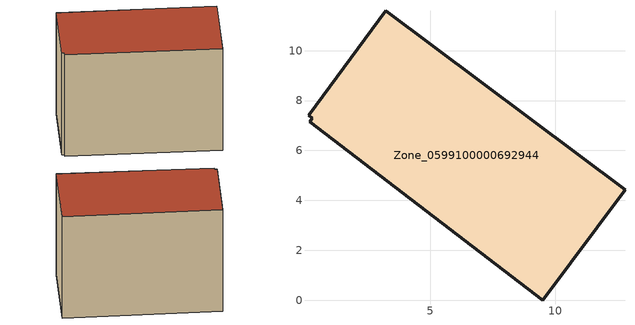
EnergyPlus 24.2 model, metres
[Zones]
Zone_0599100000692944
 floor ground (C_G): 0.11,7.41 3.22,11.59 12.8,4.42 9.51,0 0.15,7.14 0.26,7.29 z0
 wall outside (C_F): 12.8,4.42 3.22,11.59 0.11,7.41 0.26,7.29 0.15,7.14 9.51,0 12.8,4.42 z0:9.26
 roof outside (C_R): 3.22,11.59 0.11,7.41 0.26,7.29 0.15,7.14 9.51,0 12.8,4.42 z9.26
[BUILDING]
Pand.0599100000692944: North Axis=0; Terrain=City; Loads Convergence Tolerance Value=0.04; Temperature Convergence Tolerance Value=0.4; Solar Distribution=FullExterior; Maximum Number of Warmup Days=25; Minimum Number of Warmup Days=1
[Site:Location]
Rotterdam.The.Hague.AP_ZH_NLD Design_Conditions: Latitude=51.96; Longitude=4.45; Time Zone=1; Elevation=-4.5
[SITE:GROUNDTEMPERATURE:BUILDINGSURFACE]
18, 18, 18, 18, 18, 18, 18, 18, 18, 18, 18, 18
[MATERIAL] Thermal Absorptance=0.9; Solar Absorptance=0.7; Visible Absorptance=0.7
Name | Roughness | Thickness | Conductivity | Density | Specific Heat
G.TI.1946 | MediumSmooth | 0.15 | 1 | 540 | 1210
F.TI.1946 | Rough | 0.3 | 0.857143 | 1920 | 840
R.TI.1946 | MediumRough | 0.2 | 0.1 | 1500 | 1000
[CONSTRUCTION]
C_G: G.TI.1946
C_F: F.TI.1946
C_R: R.TI.1946
[ZONE]
Zone_0599100000692944: Type=1; Multiplier=1; Ceiling Height=Autocalculate; Volume=Autocalculate; Floor Area=autocalculate; Part of Total Floor Area=Yes
[ZONEINFILTRATION:DESIGNFLOWRATE]
Infil_Zone_0599100000692944: Zone or ZoneList or Space or SpaceList=Zone_0599100000692944; Schedule=AlwaysOn; Design Flow Rate Calculation Method=Flow/Area; Flow Rate per Floor Area=0.003; Constant Term Coefficient=1; Temperature Term Coefficient=0; Velocity Term Coefficient=0; Velocity Squared Term Coefficient=0
[HVACTEMPLATE:ZONE:IDEALLOADSAIRSYSTEM]
Zone_0599100000692944: Maximum Heating Supply Air Temperature=50; Minimum Cooling Supply Air Temperature=13; Maximum Heating Supply Air Humidity Ratio=0.0156; Minimum Cooling Supply Air Humidity Ratio=0.0077; Heating Limit=NoLimit; Cooling Limit=NoLimit; Dehumidification Control Type=ConstantSensibleHeatRatio; Cooling Sensible Heat Ratio=0.7; Dehumidification Setpoint=60; Humidification Control Type=None; Humidification Setpoint=30; Outdoor Air Method=None; Outdoor Air Flow Rate per Person=0.00944; Outdoor Air Flow Rate per Zone Floor Area=0; Outdoor Air Flow Rate per Zone=0; Demand Controlled Ventilation Type=None; Outdoor Air Economizer Type=NoEconomizer; Heat Recovery Type=None; Sensible Heat Recovery Effectiveness=0.7; Latent Heat Recovery Effectiveness=0.65
[ZONECONTROL:THERMOSTAT]
ThermostatControl_Zone_0599100000692944: Zone or ZoneList=Zone_0599100000692944; Control Type Schedule=DualSetpointControlType; Control 1=Thermostat_Zone_0599100000692944; Temperature Difference Between Cutout And Setpoint=0
[THERMOSTATSETPOINT:DUALSETPOINT]
Thermostat_Zone_0599100000692944: Heating Setpoint Temperature Schedule=HeatingSetpoint_Zone_0599100000692944; Cooling Setpoint Temperature Schedule=CoolingSetpoint_Zone_0599100000692944
[SCHEDULE:COMPACT]
HeatingSetpoint_Zone_0599100000692944: Through: 12/31, For: AllDays, Until: 24:00, 21
CoolingSetpoint_Zone_0599100000692944: Through: 12/31, For: AllDays, Until: 24:00, 24
DualSetpointControlType: Through: 12/31, For: AllDays, Until: 24:00, 4
AlwaysOn: Through: 12/31, For: AllDays, Until: 24:00, 1
